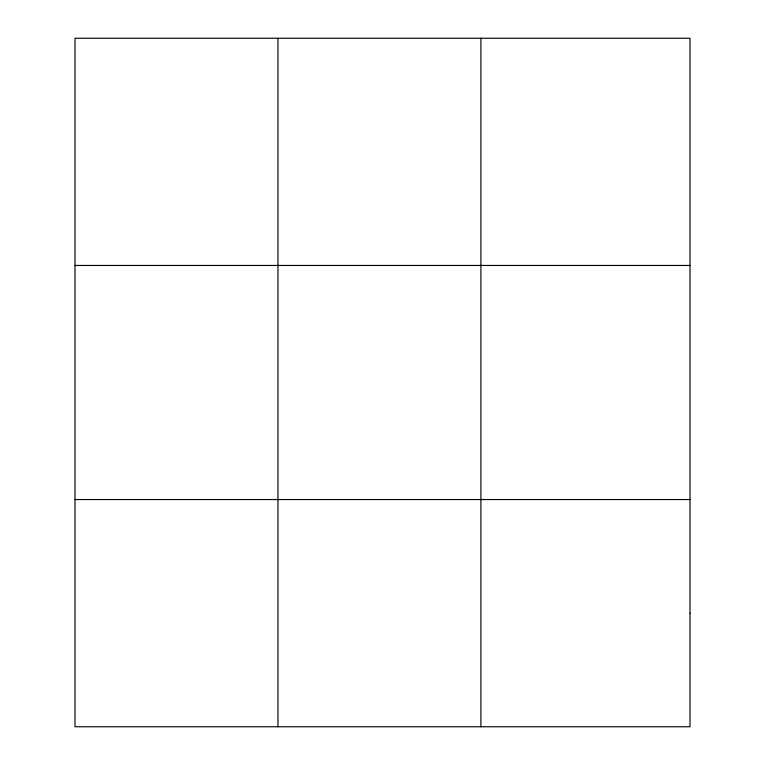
<?xml version="1.0" encoding="UTF-8"?>
<svg xmlns="http://www.w3.org/2000/svg" width="765" height="765" viewBox="0 0 765 765"><rect width="100%" height="100%" fill="white"/><g stroke="black" fill="none" stroke-linecap="round" stroke-linejoin="round"><path stroke-width="1.15" d="M277.953 38.25L277.953 726.75M480.898 38.25L480.898 726.75M74.999 265.455L690.001 265.455M74.999 499.545L690.001 499.545M690.001 613.148L690.001 726.75L74.999 726.75L74.999 38.25L690.001 38.25L690.001 613.148"/></g></svg>
